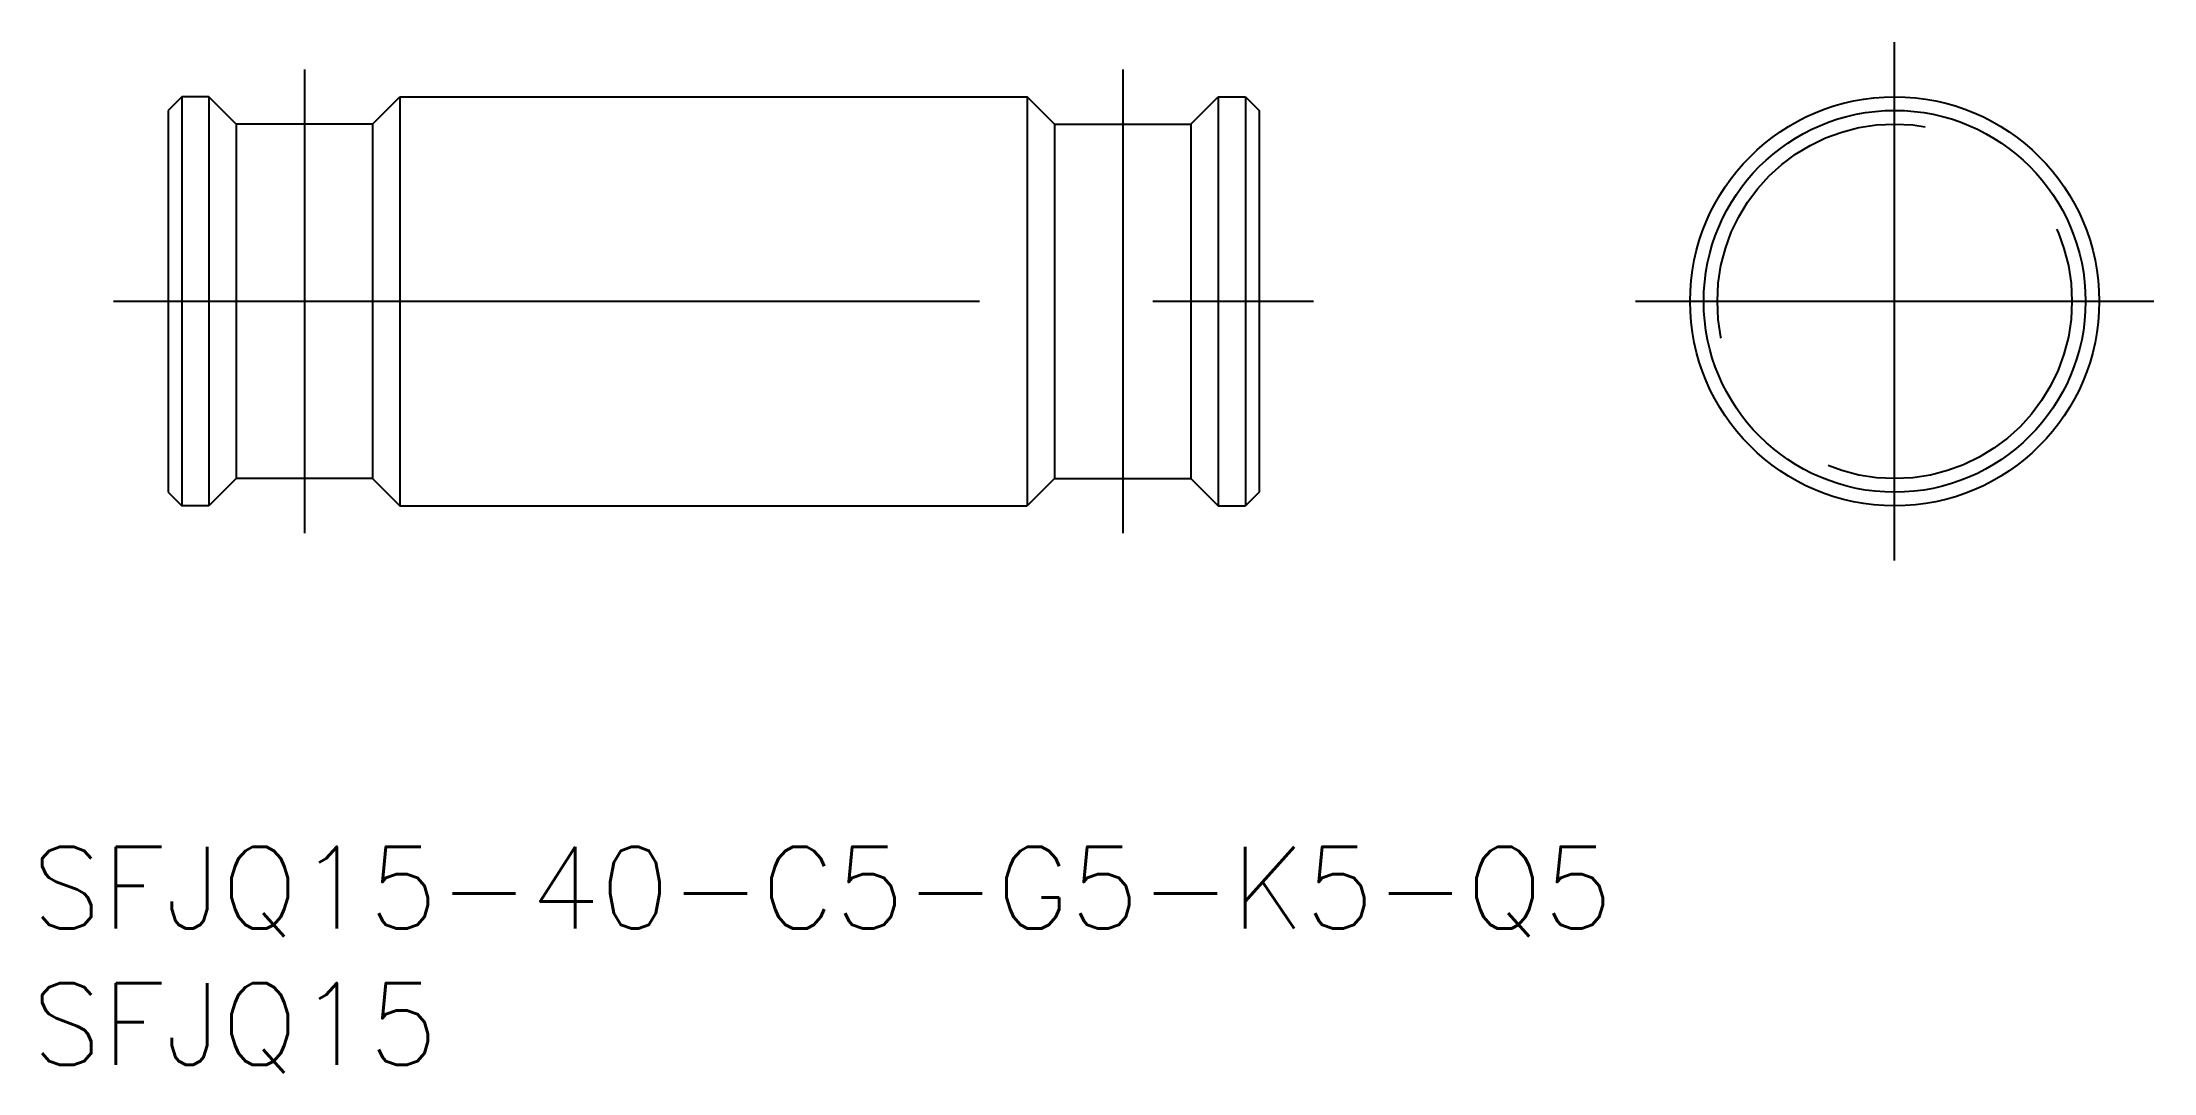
# Model space of a CAD drawing. Extents: x -67.9 to 9.5, y -28.3 to 9.5.
import ezdxf

# ---------------------------------------------------------------- set-up
doc = ezdxf.new("R2010")
doc.units = 0
doc.linetypes.add('CENTER', pattern=[50.8, 31.75, -6.35, 6.35, -6.35])
doc.linetypes.add('DASHED', pattern=[19.05, 12.7, -6.35])
doc.layers.get('0').update_dxf_attribs({"linetype": 'CONTINUOUS'})
doc.layers.add('CENTER', color=1, linetype='CONTINUOUS')
doc.styles.get("Standard").update_dxf_attribs({"font": 'txt.shx', "height": 3, "bigfont": 'bigfont.shx'})

# ---------------------------------------------------------------- blocks, each defined once
blk = doc.blocks.new('*U2')
at = {"color": 7, "linetype": 'CONTINUOUS'}
blk.add_text('SFJQ15-40-C5-G5-K5-Q5', height=3, dxfattribs=at).set_placement((-68.302, -23))
blk = doc.blocks.new('*U3')
at = {"color": 7, "linetype": 'CONTINUOUS'}
blk.add_text('SFJQ15', height=3, dxfattribs=at).set_placement((-68.302, -28))

msp = doc.modelspace()

# ---------------------------------------------------------------- linework, layer by layer
at = {"color": 7, "linetype": 'CONTINUOUS'}
for p, q in [((-62.802, 7.5), (-63.302, 7)), ((-63.302, 7), (-63.302, -7)), ((-62.802, 7.5), (-62.802, -7.5)), ((-61.802, 7.5), (-62.802, 7.5)), ((-60.802, 6.5), (-61.802, 7.5)), ((-61.802, 7.5), (-61.802, -7.5)), ((-55.802, 6.5), (-54.802, 7.5)), ((-54.802, 7.5), (-31.802, 7.5)), ((-54.802, 7.5), (-54.802, -7.5)), ((-30.802, 6.5), (-31.802, 7.5)), ((-31.802, 7.5), (-31.802, -7.5)), ((-25.802, 6.5), (-24.802, 7.5)), ((-24.802, 7.5), (-23.802, 7.5)), ((-24.802, 7.5), (-24.802, -7.5)), ((-23.802, 7.5), (-23.802, -7.5)), ((-23.802, 7.5), (-23.302, 7)), ((-23.302, 7), (-23.302, -7)), ((-60.802, 6.5), (-60.802, -6.5)), ((-55.802, 6.5), (-60.802, 6.5)), ((-55.802, 6.5), (-55.802, -6.5)), ((-30.802, 6.5), (-30.802, -6.5)), ((-30.802, 6.5), (-25.802, 6.5)), ((-25.802, 6.5), (-25.802, -6.5)), ((-60.802, -6.5), (-61.802, -7.5)), ((-55.802, -6.5), (-60.802, -6.5)), ((-55.802, -6.5), (-54.802, -7.5)), ((-30.802, -6.5), (-31.802, -7.5)), ((-30.802, -6.5), (-25.802, -6.5)), ((-25.802, -6.5), (-24.802, -7.5)), ((-63.302, -7), (-62.802, -7.5)), ((-61.802, -7.5), (-62.802, -7.5)), ((-54.802, -7.5), (-31.802, -7.5)), ((-24.802, -7.5), (-23.802, -7.5)), ((-23.302, -7), (-23.802, -7.5))]:
    msp.add_line(p, q, dxfattribs=at)
for radius in [7.5, 7]:
    msp.add_circle((0, 0), radius, dxfattribs=at)
at = {"color": 3, "linetype": 'DASHED'}
msp.add_circle((0, 0), 6.5, dxfattribs=at)
at = {"layer": 'CENTER', "color": 1, "linetype": 'CENTER'}
for p, q in [((0, -9.5), (0, 9.5)), ((-58.302, 8.5), (-58.302, -8.5)), ((-28.302, 8.5), (-28.302, -8.5)), ((-65.302, 0), (-21.302, 0)), ((-9.5, 0), (9.5, 0))]:
    msp.add_line(p, q, dxfattribs=at)

# ---------------------------------------------------------------- block references
at = {"color": 7, "linetype": 'CONTINUOUS'}
for name in ['*U2', '*U3']:
    msp.add_blockref(name, (0, 0), dxfattribs=at)

doc.saveas('drawing.dxf')
